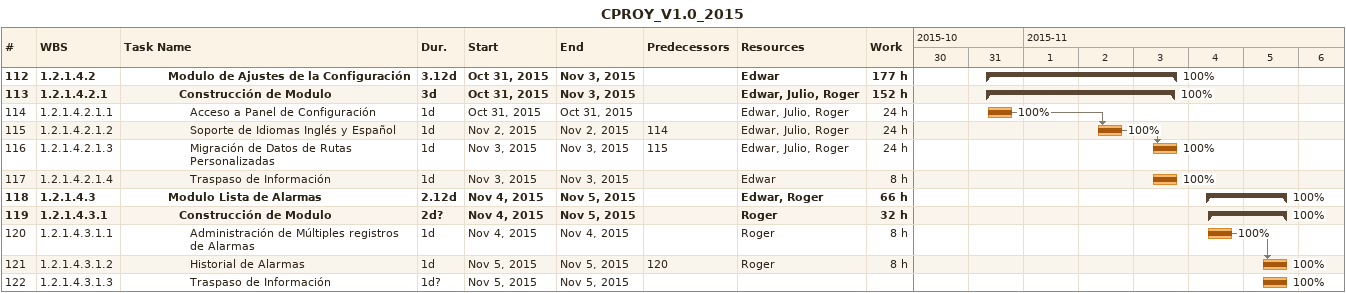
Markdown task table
CPROY_V1.0_2015

| ID | WBS | Task | Duration | Start | Finish | Predecessors | Resources | % complete | Work (h) |
|---|---|---|---|---|---|---|---|---|---|
| 112 | 1.2.1.4.2 | **Modulo de Ajustes de la Configuración** | 3.12d | 2015-10-31 | 2015-11-03 |  | Edwar | 100 | 177 |
| 113 | 1.2.1.4.2.1 | **Construcción de Modulo** | 3d | 2015-10-31 | 2015-11-03 |  | Edwar, Julio, Roger | 100 | 152 |
| 114 | 1.2.1.4.2.1.1 | Acceso a Panel de Configuración | 1d | 2015-10-31 | 2015-10-31 |  | Edwar, Julio, Roger | 100 | 24 |
| 115 | 1.2.1.4.2.1.2 | Soporte de Idiomas Inglés y Español | 1d | 2015-11-02 | 2015-11-02 | 114 | Edwar, Julio, Roger | 100 | 24 |
| 116 | 1.2.1.4.2.1.3 | Migración de Datos de Rutas Personalizadas | 1d | 2015-11-03 | 2015-11-03 | 115 | Edwar, Julio, Roger | 100 | 24 |
| 117 | 1.2.1.4.2.1.4 | Traspaso de Información | 1d | 2015-11-03 | 2015-11-03 |  | Edwar | 100 | 8 |
| 118 | 1.2.1.4.3 | **Modulo Lista de Alarmas** | 2.12d | 2015-11-04 | 2015-11-05 |  | Edwar, Roger | 100 | 66 |
| 119 | 1.2.1.4.3.1 | **Construcción de Modulo** | 2d? | 2015-11-04 | 2015-11-05 |  | Roger | 100 | 32 |
| 120 | 1.2.1.4.3.1.1 | Administración de Múltiples registros de Alarmas | 1d | 2015-11-04 | 2015-11-04 |  | Roger | 100 | 8 |
| 121 | 1.2.1.4.3.1.2 | Historial de Alarmas | 1d | 2015-11-05 | 2015-11-05 | 120 | Roger | 100 | 8 |
| 122 | 1.2.1.4.3.1.3 | Traspaso de Información | 1d? | 2015-11-05 | 2015-11-05 |  |  | 100 |  |
